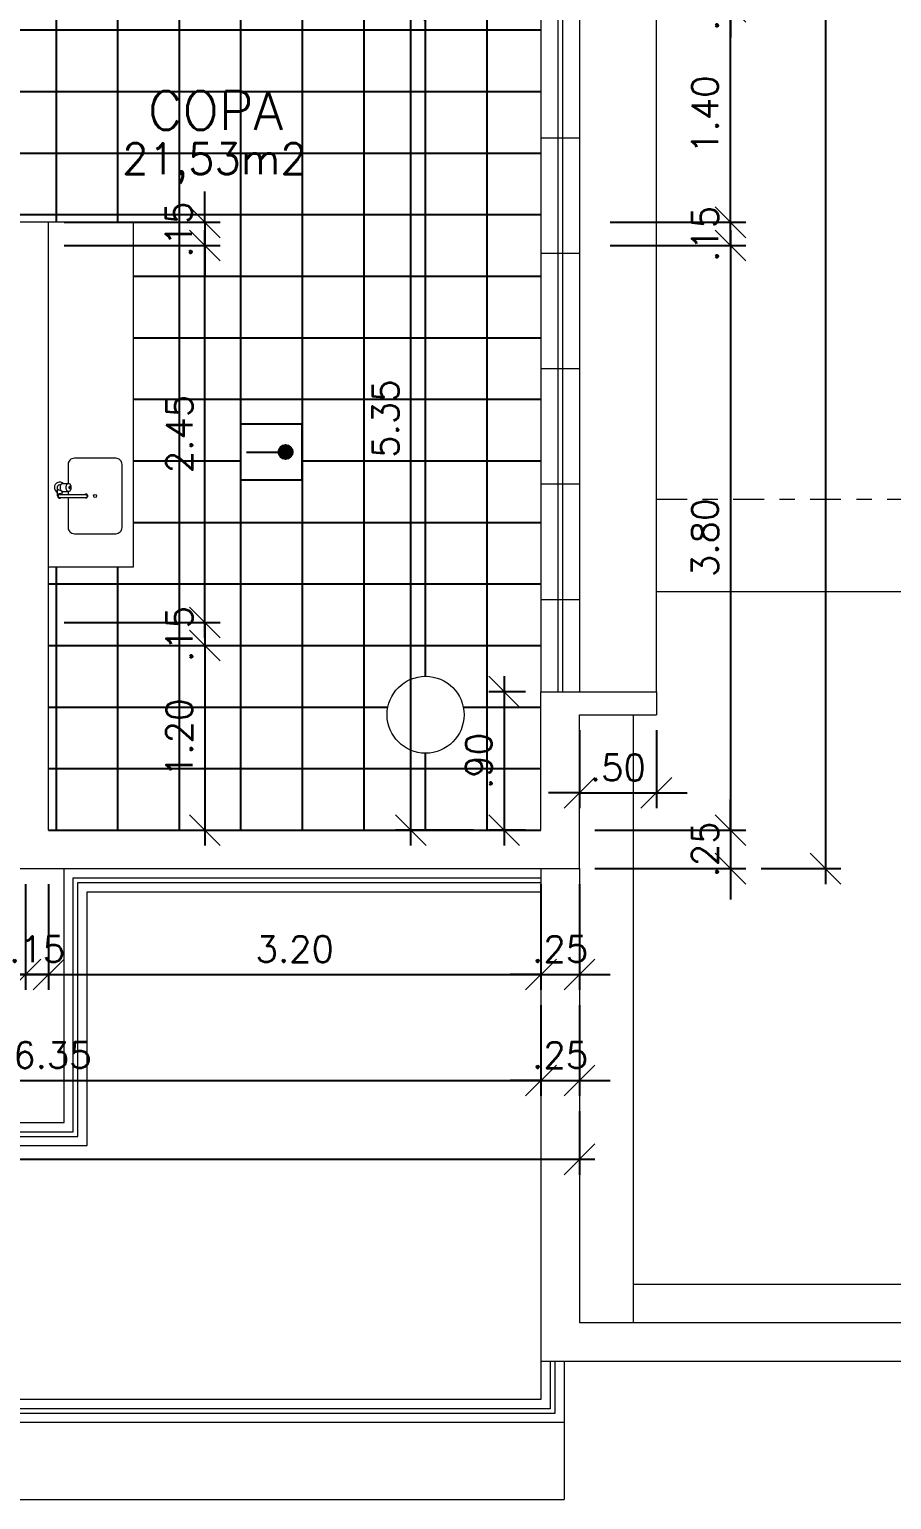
# Model space of a CAD drawing. Header units: millimetres. Extents: x 521 to 1055, y 261 to 520.
# Drawn here: x 612.74 to 618.34, y 370.15 to 379.7 of the extents above; entities that cross this region are included whole.
import ezdxf
from ezdxf.enums import TextEntityAlignment as Align

# ---------------------------------------------------------------- set-up
doc = ezdxf.new("R2010")
doc.units = ezdxf.units.MM
doc.linetypes.add('CONTINU', pattern=[0])
doc.linetypes.add('DASHDOT', pattern=[1, 0.5, -0.25, 0, -0.25])
doc.layers.add('0.1', color=8, linetype='Continuous', lineweight=13)
doc.layers.add('ppci', color=8, linetype='Continuous')
doc.styles.add('ROMANS', font='romans')
doc.styles.get("Standard").update_dxf_attribs({"font": 'romans.shx'})
doc.dimstyles.new('Fares Eng - 50', dxfattribs={"dimscale": 2, "dimtxt": 0.085, "dimasz": 0.1, "dimexe": 0.05, "dimexo": 0.05, "dimgap": 0.04, "dimtad": 1, "dimzin": 4, "dimdsep": 46, "dimtxsty": 'ROMANS', "dimblk1": 'OBLIQUE', "dimblk2": 'OBLIQUE', "dimsah": 1, "dimcen": 0.05, "dimdle": 0.05, "dimclrd": 8, "dimclre": 8, "dimclrt": 8, "dimaunit": 1, "dimadec": 0, "dimazin": 0, "dimtfac": 1, "dimtix": 1, "dimtmove": 2, "dimatfit": 0, "dimldrblk": 'OPEN90', "dimfxl": 1, "dimtolj": 1, "dimtzin": 0, "dimarcsym": 0})

# ---------------------------------------------------------------- blocks, each defined once
blk = doc.blocks.new('_OBLIQUE')
at = {"color": 0, "linetype": 'ByBlock'}
blk.add_line((-0.5, -0.5), (0.5, 0.5), dxfattribs=at)
blk = doc.blocks.new('*D733')
at = {"layer": '0.1', "color": 8, "linetype": 'CONTINU', "lineweight": -2, "transparency": 16777216}
for p, q in [((612.7114, 374.1465), (612.7114, 373.4588)), ((612.8614, 374.1465), (612.8614, 373.4588)), ((612.7114, 373.5588), (612.5114, 373.5588)), ((612.8614, 373.5588), (612.7114, 373.5588)), ((612.8614, 373.5588), (613.0614, 373.5588))]:
    blk.add_line(p, q, dxfattribs=at)
at = {"layer": 'DEFPOINTS', "color": 0, "linetype": 'CONTINU', "lineweight": -2, "transparency": 16777216}
for p in [(612.7114, 374.2465), (612.8614, 374.2465), (612.7114, 373.5588)]:
    blk.add_point(p, dxfattribs=at)
at = {"layer": '0.1', "color": 8, "linetype": 'CONTINU', "lineweight": -2, "transparency": 16777216, "xscale": 0.2, "yscale": 0.2, "zscale": 0.2}
blk.add_blockref('_OBLIQUE', (612.7114, 373.5588), dxfattribs=at)
at = {"layer": '0.1', "color": 8, "linetype": 'CONTINU', "lineweight": -2, "transparency": 16777216, "xscale": 0.2, "yscale": 0.2, "zscale": 0.2, "rotation": 180}
blk.add_blockref('_OBLIQUE', (612.8614, 373.5588), dxfattribs=at)
at = {"layer": '0.1', "color": 8, "linetype": 'CONTINU', "transparency": 16777216, "insert": (612.7864, 373.7238), "char_height": 0.17, "attachment_point": 5, "style": 'ROMANS'}
blk.add_mtext('\\A1;.15', dxfattribs=at)
blk = doc.blocks.new('_Open90')
at = {"color": 0, "linetype": 'ByBlock', "lineweight": -2}
for p, q in [((-0.5, 0.5), (0, 0)), ((0, 0), (-1, 0)), ((0, 0), (-0.5, -0.5))]:
    blk.add_line(p, q, dxfattribs=at)
blk = doc.blocks.new('*D734')
at = {"layer": '0.1', "color": 8, "linetype": 'CONTINU', "lineweight": -2, "transparency": 16777216}
for p, q in [((612.8614, 374.1465), (612.8614, 373.4588)), ((616.0614, 374.1465), (616.0614, 373.4588)), ((612.7614, 373.5588), (616.1614, 373.5588))]:
    blk.add_line(p, q, dxfattribs=at)
at = {"layer": 'DEFPOINTS', "color": 0, "linetype": 'CONTINU', "lineweight": -2, "transparency": 16777216}
for p in [(612.8614, 374.2465), (616.0614, 374.2465), (616.0614, 373.5588)]:
    blk.add_point(p, dxfattribs=at)
at = {"layer": '0.1', "color": 8, "linetype": 'CONTINU', "lineweight": -2, "transparency": 16777216, "xscale": 0.2, "yscale": 0.2, "zscale": 0.2, "rotation": 180}
blk.add_blockref('_OBLIQUE', (612.8614, 373.5588), dxfattribs=at)
at = {"layer": '0.1', "color": 8, "linetype": 'CONTINU', "lineweight": -2, "transparency": 16777216, "xscale": 0.2, "yscale": 0.2, "zscale": 0.2}
blk.add_blockref('_OBLIQUE', (616.0614, 373.5588), dxfattribs=at)
at = {"layer": '0.1', "color": 8, "linetype": 'CONTINU', "transparency": 16777216, "insert": (614.4614, 373.7238), "char_height": 0.17, "attachment_point": 5, "style": 'ROMANS'}
blk.add_mtext('\\A1;3.20', dxfattribs=at)
blk = doc.blocks.new('*D735')
at = {"layer": '0.1', "color": 8, "linetype": 'CONTINU', "lineweight": -2, "transparency": 16777216}
for p, q in [((616.0614, 374.1465), (616.0614, 373.4588)), ((616.3114, 374.1465), (616.3114, 373.4588)), ((616.0614, 373.5588), (615.8614, 373.5588)), ((616.0614, 373.5588), (616.3114, 373.5588)), ((616.3114, 373.5588), (616.5114, 373.5588))]:
    blk.add_line(p, q, dxfattribs=at)
at = {"layer": 'DEFPOINTS', "color": 0, "linetype": 'CONTINU', "lineweight": -2, "transparency": 16777216}
for p in [(616.0614, 374.2465), (616.3114, 374.2465), (616.3114, 373.5588)]:
    blk.add_point(p, dxfattribs=at)
at = {"layer": '0.1', "color": 8, "linetype": 'CONTINU', "lineweight": -2, "transparency": 16777216, "xscale": 0.2, "yscale": 0.2, "zscale": 0.2}
blk.add_blockref('_OBLIQUE', (616.0614, 373.5588), dxfattribs=at)
at = {"layer": '0.1', "color": 8, "linetype": 'CONTINU', "lineweight": -2, "transparency": 16777216, "xscale": 0.2, "yscale": 0.2, "zscale": 0.2, "rotation": 180}
blk.add_blockref('_OBLIQUE', (616.3114, 373.5588), dxfattribs=at)
at = {"layer": '0.1', "color": 8, "linetype": 'CONTINU', "transparency": 16777216, "insert": (616.1864, 373.7238), "char_height": 0.17, "attachment_point": 5, "style": 'ROMANS'}
blk.add_mtext('\\A1;.25', dxfattribs=at)
blk = doc.blocks.new('*D741')
at = {"layer": '0.1', "color": 8, "linetype": 'CONTINU', "lineweight": -2, "transparency": 16777216}
for p, q in [((609.7114, 373.3588), (609.7114, 372.77)), ((616.0614, 373.3588), (616.0614, 372.77)), ((609.6114, 372.87), (616.1614, 372.87))]:
    blk.add_line(p, q, dxfattribs=at)
at = {"layer": 'DEFPOINTS', "color": 0, "linetype": 'CONTINU', "lineweight": -2, "transparency": 16777216}
for p in [(609.7114, 373.4588), (616.0614, 373.4588), (616.0614, 372.87)]:
    blk.add_point(p, dxfattribs=at)
at = {"layer": '0.1', "color": 8, "linetype": 'CONTINU', "lineweight": -2, "transparency": 16777216, "xscale": 0.2, "yscale": 0.2, "zscale": 0.2, "rotation": 180}
blk.add_blockref('_OBLIQUE', (609.7114, 372.87), dxfattribs=at)
at = {"layer": '0.1', "color": 8, "linetype": 'CONTINU', "lineweight": -2, "transparency": 16777216, "xscale": 0.2, "yscale": 0.2, "zscale": 0.2}
blk.add_blockref('_OBLIQUE', (616.0614, 372.87), dxfattribs=at)
at = {"layer": '0.1', "color": 8, "linetype": 'CONTINU', "transparency": 16777216, "insert": (612.8864, 373.035), "char_height": 0.17, "attachment_point": 5, "style": 'ROMANS'}
blk.add_mtext('\\A1;6.35', dxfattribs=at)
blk = doc.blocks.new('*D742')
at = {"layer": '0.1', "color": 8, "linetype": 'CONTINU', "lineweight": -2, "transparency": 16777216}
for p, q in [((616.0614, 373.3588), (616.0614, 372.77)), ((616.3114, 373.3588), (616.3114, 372.77)), ((616.0614, 372.87), (615.8614, 372.87)), ((616.0614, 372.87), (616.3114, 372.87)), ((616.3114, 372.87), (616.5114, 372.87))]:
    blk.add_line(p, q, dxfattribs=at)
at = {"layer": 'DEFPOINTS', "color": 0, "linetype": 'CONTINU', "lineweight": -2, "transparency": 16777216}
for p in [(616.0614, 373.4588), (616.3114, 373.4588), (616.3114, 372.87)]:
    blk.add_point(p, dxfattribs=at)
at = {"layer": '0.1', "color": 8, "linetype": 'CONTINU', "lineweight": -2, "transparency": 16777216, "xscale": 0.2, "yscale": 0.2, "zscale": 0.2}
blk.add_blockref('_OBLIQUE', (616.0614, 372.87), dxfattribs=at)
at = {"layer": '0.1', "color": 8, "linetype": 'CONTINU', "lineweight": -2, "transparency": 16777216, "xscale": 0.2, "yscale": 0.2, "zscale": 0.2, "rotation": 180}
blk.add_blockref('_OBLIQUE', (616.3114, 372.87), dxfattribs=at)
at = {"layer": '0.1', "color": 8, "linetype": 'CONTINU', "transparency": 16777216, "insert": (616.1864, 373.035), "char_height": 0.17, "attachment_point": 5, "style": 'ROMANS'}
blk.add_mtext('\\A1;.25', dxfattribs=at)
blk = doc.blocks.new('*D805')
at = {"layer": '0.1', "color": 8, "linetype": 'CONTINU', "lineweight": -2, "transparency": 16777216}
for p, q in [((600.3114, 372.67), (600.3114, 372.2574)), ((616.3114, 372.6715), (616.3114, 372.2574)), ((616.4114, 372.3574), (600.2114, 372.3574))]:
    blk.add_line(p, q, dxfattribs=at)
at = {"layer": 'DEFPOINTS', "color": 0, "linetype": 'CONTINU', "lineweight": -2, "transparency": 16777216}
for p in [(600.3114, 372.77), (616.3114, 372.7715), (600.3114, 372.3574)]:
    blk.add_point(p, dxfattribs=at)
at = {"layer": '0.1', "color": 8, "linetype": 'CONTINU', "lineweight": -2, "transparency": 16777216, "xscale": 0.2, "yscale": 0.2, "zscale": 0.2, "rotation": 180}
blk.add_blockref('_OBLIQUE', (600.3114, 372.3574), dxfattribs=at)
at = {"layer": '0.1', "color": 8, "linetype": 'CONTINU', "lineweight": -2, "transparency": 16777216, "xscale": 0.2, "yscale": 0.2, "zscale": 0.2}
blk.add_blockref('_OBLIQUE', (616.3114, 372.3574), dxfattribs=at)
at = {"layer": '0.1', "color": 8, "linetype": 'CONTINU', "transparency": 16777216, "insert": (608.3114, 372.5224), "char_height": 0.17, "attachment_point": 5, "style": 'ROMANS'}
blk.add_mtext('\\A1;16.00', dxfattribs=at)
blk = doc.blocks.new('*D809')
at = {"layer": '0.1', "color": 8, "linetype": 'CONTINU', "lineweight": -2, "transparency": 16777216}
for p, q in [((616.3114, 375.1465), (616.3114, 374.6388)), ((616.8114, 375.1465), (616.8114, 374.6388)), ((616.3114, 374.7388), (616.1114, 374.7388)), ((616.3114, 374.7388), (616.8114, 374.7388)), ((616.8114, 374.7388), (617.0114, 374.7388))]:
    blk.add_line(p, q, dxfattribs=at)
at = {"layer": 'DEFPOINTS', "color": 0, "linetype": 'CONTINU', "lineweight": -2, "transparency": 16777216}
for p in [(616.3114, 375.2465), (616.8114, 375.2465), (616.8114, 374.7388)]:
    blk.add_point(p, dxfattribs=at)
at = {"layer": '0.1', "color": 8, "linetype": 'CONTINU', "lineweight": -2, "transparency": 16777216, "xscale": 0.2, "yscale": 0.2, "zscale": 0.2}
blk.add_blockref('_OBLIQUE', (616.3114, 374.7388), dxfattribs=at)
at = {"layer": '0.1', "color": 8, "linetype": 'CONTINU', "lineweight": -2, "transparency": 16777216, "xscale": 0.2, "yscale": 0.2, "zscale": 0.2, "rotation": 180}
blk.add_blockref('_OBLIQUE', (616.8114, 374.7388), dxfattribs=at)
at = {"layer": '0.1', "color": 8, "linetype": 'CONTINU', "transparency": 16777216, "insert": (616.5614, 374.9038), "char_height": 0.17, "attachment_point": 5, "style": 'ROMANS'}
blk.add_mtext('\\A1;.50', dxfattribs=at)
blk = doc.blocks.new('*D822')
at = {"layer": '0.1', "color": 8, "linetype": 'CONTINU', "lineweight": -2, "transparency": 16777216}
for p, q in [((615.8225, 375.4965), (615.8225, 374.3965)), ((615.9614, 375.3965), (615.7225, 375.3965)), ((615.9614, 374.4965), (615.7225, 374.4965))]:
    blk.add_line(p, q, dxfattribs=at)
at = {"layer": 'DEFPOINTS', "color": 0, "linetype": 'CONTINU', "lineweight": -2, "transparency": 16777216}
for p in [(616.0614, 375.3965), (615.8225, 374.4965), (616.0614, 374.4965)]:
    blk.add_point(p, dxfattribs=at)
at = {"layer": '0.1', "color": 8, "linetype": 'CONTINU', "lineweight": -2, "transparency": 16777216, "xscale": 0.2, "yscale": 0.2, "zscale": 0.2}
for p, rotation in [((615.8225, 375.3965), 90), ((615.8225, 374.4965), 270)]:
    blk.add_blockref('_OBLIQUE', p, dxfattribs=dict(at, rotation=rotation))
at = {"layer": '0.1', "color": 8, "linetype": 'CONTINU', "transparency": 16777216, "insert": (615.6575, 374.9465), "char_height": 0.17, "attachment_point": 5, "rotation": 90, "style": 'ROMANS'}
blk.add_mtext('\\A1;.90', dxfattribs=at)
blk = doc.blocks.new('*D773')
at = {"layer": '0.1', "color": 8, "linetype": 'CONTINU', "lineweight": -2, "transparency": 16777216}
for p, q in [((617.2929, 374.4965), (617.2929, 374.6965)), ((616.4114, 374.4965), (617.3929, 374.4965)), ((617.2929, 374.4965), (617.2929, 374.2465)), ((616.4114, 374.2465), (617.3929, 374.2465)), ((617.2929, 374.2465), (617.2929, 374.0465))]:
    blk.add_line(p, q, dxfattribs=at)
at = {"layer": 'DEFPOINTS', "color": 0, "linetype": 'CONTINU', "lineweight": -2, "transparency": 16777216}
for p in [(616.3114, 374.4965), (616.3114, 374.2465), (617.2929, 374.2465)]:
    blk.add_point(p, dxfattribs=at)
at = {"layer": '0.1', "color": 8, "linetype": 'CONTINU', "lineweight": -2, "transparency": 16777216, "xscale": 0.2, "yscale": 0.2, "zscale": 0.2}
for p, rotation in [((617.2929, 374.4965), 270), ((617.2929, 374.2465), 90)]:
    blk.add_blockref('_OBLIQUE', p, dxfattribs=dict(at, rotation=rotation))
at = {"layer": '0.1', "color": 8, "linetype": 'CONTINU', "transparency": 16777216, "insert": (617.1279, 374.3715), "char_height": 0.17, "attachment_point": 5, "rotation": 90, "style": 'ROMANS'}
blk.add_mtext('\\A1;.25', dxfattribs=at)
blk = doc.blocks.new('*D774')
at = {"layer": '0.1', "color": 8, "linetype": 'CONTINU', "lineweight": -2, "transparency": 16777216}
for p, q in [((617.9116, 396.3965), (617.9116, 374.1465)), ((617.4929, 396.2965), (618.0116, 396.2965)), ((617.4929, 374.2465), (618.0116, 374.2465))]:
    blk.add_line(p, q, dxfattribs=at)
at = {"layer": 'DEFPOINTS', "color": 0, "linetype": 'CONTINU', "lineweight": -2, "transparency": 16777216}
for p in [(617.3929, 396.2965), (617.3929, 374.2465), (617.9116, 374.2465)]:
    blk.add_point(p, dxfattribs=at)
at = {"layer": '0.1', "color": 8, "linetype": 'CONTINU', "lineweight": -2, "transparency": 16777216, "xscale": 0.2, "yscale": 0.2, "zscale": 0.2}
for p, rotation in [((617.9116, 396.2965), 90), ((617.9116, 374.2465), 270)]:
    blk.add_blockref('_OBLIQUE', p, dxfattribs=dict(at, rotation=rotation))
at = {"layer": '0.1', "color": 8, "linetype": 'CONTINU', "transparency": 16777216, "insert": (617.7466, 385.2715), "char_height": 0.17, "attachment_point": 5, "rotation": 90, "style": 'ROMANS'}
blk.add_mtext('\\A1;22.05', dxfattribs=at)
blk = doc.blocks.new('*D787')
at = {"layer": '0.1', "color": 8, "linetype": 'CONTINU', "lineweight": -2, "transparency": 16777216}
for p, q in [((613.8762, 375.8465), (613.8762, 376.0465)), ((612.9614, 375.8465), (613.9762, 375.8465)), ((613.8762, 375.8465), (613.8762, 375.6965)), ((612.9614, 375.6965), (613.9762, 375.6965)), ((613.8762, 375.6965), (613.8762, 375.4965))]:
    blk.add_line(p, q, dxfattribs=at)
at = {"layer": 'DEFPOINTS', "color": 0, "linetype": 'CONTINU', "lineweight": -2, "transparency": 16777216}
for p in [(612.8614, 375.8465), (612.8614, 375.6965), (613.8762, 375.6965)]:
    blk.add_point(p, dxfattribs=at)
at = {"layer": '0.1', "color": 8, "linetype": 'CONTINU', "lineweight": -2, "transparency": 16777216, "xscale": 0.2, "yscale": 0.2, "zscale": 0.2}
for p, rotation in [((613.8762, 375.8465), 270), ((613.8762, 375.6965), 90)]:
    blk.add_blockref('_OBLIQUE', p, dxfattribs=dict(at, rotation=rotation))
at = {"layer": '0.1', "color": 8, "linetype": 'CONTINU', "transparency": 16777216, "insert": (613.7112, 375.7715), "char_height": 0.17, "attachment_point": 5, "rotation": 90, "style": 'ROMANS'}
blk.add_mtext('\\A1;.15', dxfattribs=at)
blk = doc.blocks.new('*D788')
at = {"layer": '0.1', "color": 8, "linetype": 'CONTINU', "lineweight": -2, "transparency": 16777216}
for p, q in [((613.8762, 375.7965), (613.8762, 374.3965)), ((612.9614, 375.6965), (613.9762, 375.6965)), ((612.9614, 374.4965), (613.9762, 374.4965))]:
    blk.add_line(p, q, dxfattribs=at)
at = {"layer": 'DEFPOINTS', "color": 0, "linetype": 'CONTINU', "lineweight": -2, "transparency": 16777216}
for p in [(612.8614, 375.6965), (612.8614, 374.4965), (613.8762, 374.4965)]:
    blk.add_point(p, dxfattribs=at)
at = {"layer": '0.1', "color": 8, "linetype": 'CONTINU', "lineweight": -2, "transparency": 16777216, "xscale": 0.2, "yscale": 0.2, "zscale": 0.2}
for p, rotation in [((613.8762, 375.6965), 90), ((613.8762, 374.4965), 270)]:
    blk.add_blockref('_OBLIQUE', p, dxfattribs=dict(at, rotation=rotation))
at = {"layer": '0.1', "color": 8, "linetype": 'CONTINU', "transparency": 16777216, "insert": (613.7112, 375.0965), "char_height": 0.17, "attachment_point": 5, "rotation": 90, "style": 'ROMANS'}
blk.add_mtext('\\A1;1.20', dxfattribs=at)
blk = doc.blocks.new('*D789')
at = {"layer": '0.1', "color": 8, "linetype": 'CONTINU', "lineweight": -2, "transparency": 16777216}
for p, q in [((613.8762, 378.4465), (613.8762, 378.6465)), ((612.9614, 378.4465), (613.9762, 378.4465)), ((613.8762, 378.4465), (613.8762, 378.2965)), ((612.9614, 378.2965), (613.9762, 378.2965)), ((613.8762, 378.2965), (613.8762, 378.0965))]:
    blk.add_line(p, q, dxfattribs=at)
at = {"layer": 'DEFPOINTS', "color": 0, "linetype": 'CONTINU', "lineweight": -2, "transparency": 16777216}
for p in [(612.8614, 378.4465), (612.8614, 378.2965), (613.8762, 378.2965)]:
    blk.add_point(p, dxfattribs=at)
at = {"layer": '0.1', "color": 8, "linetype": 'CONTINU', "lineweight": -2, "transparency": 16777216, "xscale": 0.2, "yscale": 0.2, "zscale": 0.2}
for p, rotation in [((613.8762, 378.4465), 270), ((613.8762, 378.2965), 90)]:
    blk.add_blockref('_OBLIQUE', p, dxfattribs=dict(at, rotation=rotation))
at = {"layer": '0.1', "color": 8, "linetype": 'CONTINU', "transparency": 16777216, "insert": (613.7068, 378.4), "char_height": 0.17, "attachment_point": 5, "rotation": 90, "style": 'ROMANS'}
blk.add_mtext('\\A1;.15', dxfattribs=at)
blk = doc.blocks.new('*D790')
at = {"layer": '0.1', "color": 8, "linetype": 'CONTINU', "lineweight": -2, "transparency": 16777216}
for p, q in [((613.8762, 375.7465), (613.8762, 378.3965)), ((612.9614, 378.2965), (613.9762, 378.2965)), ((612.9614, 375.8465), (613.9762, 375.8465))]:
    blk.add_line(p, q, dxfattribs=at)
at = {"layer": 'DEFPOINTS', "color": 0, "linetype": 'CONTINU', "lineweight": -2, "transparency": 16777216}
for p in [(612.8614, 378.2965), (613.8762, 378.2965), (612.8614, 375.8465)]:
    blk.add_point(p, dxfattribs=at)
at = {"layer": '0.1', "color": 8, "linetype": 'CONTINU', "lineweight": -2, "transparency": 16777216, "xscale": 0.2, "yscale": 0.2, "zscale": 0.2}
for p, rotation in [((613.8762, 378.2965), 90), ((613.8762, 375.8465), 270)]:
    blk.add_blockref('_OBLIQUE', p, dxfattribs=dict(at, rotation=rotation))
at = {"layer": '0.1', "color": 8, "linetype": 'CONTINU', "transparency": 16777216, "insert": (613.7112, 377.0715), "char_height": 0.17, "attachment_point": 5, "rotation": 90, "style": 'ROMANS'}
blk.add_mtext('\\A1;2.45', dxfattribs=at)
blk = doc.blocks.new('*D794')
at = {"layer": '0.1', "color": 8, "linetype": 'CONTINU', "lineweight": -2, "transparency": 16777216}
for p, q in [((611.8114, 374.1465), (611.8114, 373.4588)), ((612.7114, 374.1465), (612.7114, 373.4588)), ((611.7114, 373.5588), (612.8114, 373.5588))]:
    blk.add_line(p, q, dxfattribs=at)
at = {"layer": 'DEFPOINTS', "color": 0, "linetype": 'CONTINU', "lineweight": -2, "transparency": 16777216}
for p in [(611.8114, 374.2465), (612.7114, 374.2465), (612.7114, 373.5588)]:
    blk.add_point(p, dxfattribs=at)
at = {"layer": '0.1', "color": 8, "linetype": 'CONTINU', "lineweight": -2, "transparency": 16777216, "xscale": 0.2, "yscale": 0.2, "zscale": 0.2, "rotation": 180}
blk.add_blockref('_OBLIQUE', (611.8114, 373.5588), dxfattribs=at)
at = {"layer": '0.1', "color": 8, "linetype": 'CONTINU', "lineweight": -2, "transparency": 16777216, "xscale": 0.2, "yscale": 0.2, "zscale": 0.2}
blk.add_blockref('_OBLIQUE', (612.7114, 373.5588), dxfattribs=at)
at = {"layer": '0.1', "color": 8, "linetype": 'CONTINU', "transparency": 16777216, "insert": (612.2614, 373.7238), "char_height": 0.17, "attachment_point": 5, "style": 'ROMANS'}
blk.add_mtext('\\A1;.90', dxfattribs=at)
blk = doc.blocks.new('*D1031')
at = {"layer": '0.1', "color": 8, "linetype": 'CONTINU', "lineweight": -2, "transparency": 16777216}
for p, q in [((617.2929, 378.3965), (617.2929, 374.3965)), ((616.5114, 378.2965), (617.3929, 378.2965)), ((616.5114, 374.4965), (617.3929, 374.4965))]:
    blk.add_line(p, q, dxfattribs=at)
at = {"layer": 'DEFPOINTS', "color": 0, "linetype": 'CONTINU', "lineweight": -2, "transparency": 16777216}
for p in [(616.4114, 378.2965), (616.4114, 374.4965), (617.2929, 374.4965)]:
    blk.add_point(p, dxfattribs=at)
at = {"layer": '0.1', "color": 8, "linetype": 'CONTINU', "lineweight": -2, "transparency": 16777216, "xscale": 0.2, "yscale": 0.2, "zscale": 0.2}
for p, rotation in [((617.2929, 378.2965), 90), ((617.2929, 374.4965), 270)]:
    blk.add_blockref('_OBLIQUE', p, dxfattribs=dict(at, rotation=rotation))
at = {"layer": '0.1', "color": 8, "linetype": 'CONTINU', "transparency": 16777216, "insert": (617.1279, 376.3965), "char_height": 0.17, "attachment_point": 5, "rotation": 90, "style": 'ROMANS'}
blk.add_mtext('\\A1;3.80', dxfattribs=at)
blk = doc.blocks.new('*D1032')
at = {"layer": '0.1', "color": 8, "linetype": 'CONTINU', "lineweight": -2, "transparency": 16777216}
for p, q in [((617.2929, 378.4465), (617.2929, 378.6465)), ((616.5114, 378.4465), (617.3929, 378.4465)), ((617.2929, 378.2965), (617.2929, 378.4465)), ((616.5114, 378.2965), (617.3929, 378.2965)), ((617.2929, 378.2965), (617.2929, 378.0965))]:
    blk.add_line(p, q, dxfattribs=at)
at = {"layer": 'DEFPOINTS', "color": 0, "linetype": 'CONTINU', "lineweight": -2, "transparency": 16777216}
for p in [(616.4114, 378.4465), (617.2929, 378.4465), (616.4114, 378.2965)]:
    blk.add_point(p, dxfattribs=at)
at = {"layer": '0.1', "color": 8, "linetype": 'CONTINU', "lineweight": -2, "transparency": 16777216, "xscale": 0.2, "yscale": 0.2, "zscale": 0.2}
for p, rotation in [((617.2929, 378.4465), 270), ((617.2929, 378.2965), 90)]:
    blk.add_blockref('_OBLIQUE', p, dxfattribs=dict(at, rotation=rotation))
at = {"layer": '0.1', "color": 8, "linetype": 'CONTINU', "transparency": 16777216, "insert": (617.1279, 378.3715), "char_height": 0.17, "attachment_point": 5, "rotation": 90, "style": 'ROMANS'}
blk.add_mtext('\\A1;.15', dxfattribs=at)
blk = doc.blocks.new('PIA')
for p, q in [((0, 0.245), (0.0435, 0.245)), ((0.01, 0.23), (0.01, 0.06)), ((0.01, 0.215), (0.0309, 0.215)), ((0.03, 0.175), (0.01, 0.175))]:
    blk.add_line(p, q)
blk.add_lwpolyline([(-0.01, 0.23), (-0.01, 0.06)])
for points in [[(0.08, 0.1728), (0.08, 0.2104, 0.133256), (0.0783, 0.2168, 0.106756), (0.0727, 0.2229, 0.082828), (0.0649, 0.2266, 0.071352), (0.055, 0.2281, 0.071352), (0.0451, 0.2266, 0.082828), (0.0373, 0.2229, 0.106756), (0.0317, 0.2168, 0.133256), (0.03, 0.2104), (0.03, 0.1728)], [(-0.01, 0.175), (-0.205, 0.175, 0.414214), (-0.245, 0.135), (-0.245, -0.135, 0.414214), (-0.205, -0.175), (0.205, -0.175, 0.414214), (0.245, -0.135), (0.245, 0.135, 0.414214), (0.205, 0.175), (0.08, 0.175)]]:
    blk.add_lwpolyline(points, format="xyb")
at = {"color": 8}
for points in [[(0.046, 0.245, 0.263265), (0.0375, 0.23), (0.0375, 0.223)], [(0.0725, 0.223), (0.0725, 0.23, 0.546464), (0.0477, 0.2459, 0.546464)]]:
    blk.add_lwpolyline(points, format="xyb", dxfattribs=at)
blk.add_lwpolyline([(0.03, 0.1728, 0.133256), (0.0317, 0.1664, 0.106756), (0.0373, 0.1603, 0.082828), (0.0451, 0.1565, 0.071352), (0.055, 0.1551, 0.071352), (0.0649, 0.1565, 0.082828), (0.0727, 0.1603, 0.106756), (0.0783, 0.1664, 0.133256), (0.08, 0.1728, 0.133256), (0.0783, 0.1792, 0.106756), (0.0727, 0.1853, 0.082828), (0.0649, 0.189, 0.071352), (0.055, 0.1905, 0.071352), (0.0451, 0.189, 0.082828), (0.0373, 0.1853, 0.106756), (0.0317, 0.1792, 0.133256)], format="xyb", close=True)
blk.add_lwpolyline([(0.0625, 0.1653, 0.133256), (0.062, 0.1672, 0.106756), (0.0603, 0.169, 0.082828), (0.058, 0.1702, 0.071352), (0.055, 0.1706, 0.071352), (0.052, 0.1702, 0.082828), (0.0497, 0.169, 0.106756), (0.048, 0.1672, 0.133256), (0.0475, 0.1653, 0.133256), (0.048, 0.1634, 0.106756), (0.0497, 0.1615, 0.082828), (0.052, 0.1604, 0.071352), (0.055, 0.16, 0.071352), (0.058, 0.1604, 0.082828), (0.0603, 0.1615, 0.106756), (0.062, 0.1634, 0.133256)], format="xyb", close=True, dxfattribs=at)
blk.add_circle((0, 0), 0.01)
for centre, radius, start, end in [((0, 0.23), 0.015, 311.81031, 228.18969), ((0, 0.23), 0.01, 0.00021, 180.00021), ((0.0435, 0.255), 0.01, 270, 294.61998), ((0, 0.06), 0.01, 180.00012, 0.00012)]:
    blk.add_arc(centre, radius, start, end)
for centre, radius, start, end in [((0.055, 0.23), 0.035, 315.58469, 154.62307), ((0.055, 0.23), 0.035, 205.37693, 224.41531), ((0, 0.06), 0.0125, 143.1301, 36.8699)]:
    blk.add_arc(centre, radius, start, end, dxfattribs=at)
blk = doc.blocks.new('*D1042')
at = {"layer": '0.1', "color": 8, "linetype": 'CONTINU', "lineweight": -2, "transparency": 16777216}
for p, q in [((615.2164, 374.3965), (615.2164, 379.9465)), ((615.6225, 379.8465), (615.1164, 379.8465)), ((615.6225, 374.4965), (615.1164, 374.4965))]:
    blk.add_line(p, q, dxfattribs=at)
at = {"layer": 'DEFPOINTS', "color": 0, "linetype": 'CONTINU', "lineweight": -2, "transparency": 16777216}
for p in [(615.2164, 379.8465), (615.7225, 379.8465), (615.7225, 374.4965)]:
    blk.add_point(p, dxfattribs=at)
at = {"layer": '0.1', "color": 8, "linetype": 'CONTINU', "lineweight": -2, "transparency": 16777216, "xscale": 0.2, "yscale": 0.2, "zscale": 0.2}
for p, rotation in [((615.2164, 379.8465), 90), ((615.2164, 374.4965), 270)]:
    blk.add_blockref('_OBLIQUE', p, dxfattribs=dict(at, rotation=rotation))
at = {"layer": '0.1', "color": 8, "linetype": 'CONTINU', "transparency": 16777216, "insert": (615.0514, 377.1715), "char_height": 0.17, "attachment_point": 5, "rotation": 90, "style": 'ROMANS'}
blk.add_mtext('\\A1;5.35', dxfattribs=at)
blk = doc.blocks.new('*D1036')
at = {"layer": '0.1', "color": 8, "linetype": 'CONTINU', "lineweight": -2, "transparency": 16777216}
for p, q in [((617.2929, 378.3465), (617.2929, 379.9465)), ((616.5114, 379.8465), (617.3929, 379.8465)), ((616.5114, 378.4465), (617.3929, 378.4465))]:
    blk.add_line(p, q, dxfattribs=at)
at = {"layer": 'DEFPOINTS', "color": 0, "linetype": 'CONTINU', "lineweight": -2, "transparency": 16777216}
for p in [(616.4114, 379.8465), (617.2929, 379.8465), (616.4114, 378.4465)]:
    blk.add_point(p, dxfattribs=at)
at = {"layer": '0.1', "color": 8, "linetype": 'CONTINU', "lineweight": -2, "transparency": 16777216, "xscale": 0.2, "yscale": 0.2, "zscale": 0.2}
for p, rotation in [((617.2929, 379.8465), 90), ((617.2929, 378.4465), 270)]:
    blk.add_blockref('_OBLIQUE', p, dxfattribs=dict(at, rotation=rotation))
at = {"layer": '0.1', "color": 8, "linetype": 'CONTINU', "transparency": 16777216, "insert": (617.1279, 379.1465), "char_height": 0.17, "attachment_point": 5, "rotation": 90, "style": 'ROMANS'}
blk.add_mtext('\\A1;1.40', dxfattribs=at)
blk = doc.blocks.new('*D1037')
at = {"layer": '0.1', "color": 8, "linetype": 'CONTINU', "lineweight": -2, "transparency": 16777216}
for p, q in [((617.2929, 379.8965), (617.2929, 380.0965)), ((616.5114, 379.8965), (617.3929, 379.8965)), ((617.2929, 379.8465), (617.2929, 379.8965)), ((616.5114, 379.8465), (617.3929, 379.8465)), ((617.2929, 379.8465), (617.2929, 379.6465))]:
    blk.add_line(p, q, dxfattribs=at)
at = {"layer": 'DEFPOINTS', "color": 0, "linetype": 'CONTINU', "lineweight": -2, "transparency": 16777216}
for p in [(616.4114, 379.8965), (617.2929, 379.8965), (616.4114, 379.8465)]:
    blk.add_point(p, dxfattribs=at)
at = {"layer": '0.1', "color": 8, "linetype": 'CONTINU', "lineweight": -2, "transparency": 16777216, "xscale": 0.2, "yscale": 0.2, "zscale": 0.2}
for p, rotation in [((617.2929, 379.8965), 270), ((617.2929, 379.8465), 90)]:
    blk.add_blockref('_OBLIQUE', p, dxfattribs=dict(at, rotation=rotation))
at = {"layer": '0.1', "color": 8, "linetype": 'CONTINU', "transparency": 16777216, "insert": (617.1279, 379.8715), "char_height": 0.17, "attachment_point": 5, "rotation": 90, "style": 'ROMANS'}
blk.add_mtext('\\A1;.05', dxfattribs=at)
blk = doc.blocks.new('ÁREA')
for p in [(0.00005, 0.003762), (0, 0)]:
    blk.add_attdef('COMPARTIMENTO', text='', height=0.0025).set_placement(p, align=Align.CENTER)
at = {"color": 1}
for p in [(-0.00005, -0.003762), (-0.000099, -0.007523)]:
    blk.add_attdef('ÁREA', text='', height=0.002, dxfattribs=at).set_placement(p, align=Align.CENTER)

msp = doc.modelspace()

# ---------------------------------------------------------------- hatches: boundary and pattern name
at = {"layer": '0.1', "linetype": 'CONTINU', "lineweight": -2}
h = msp.add_hatch(dxfattribs=at)
h.set_pattern_fill('_USER', color=8, scale=0.4, style=0, double=1, pattern_type=0)
h.set_pattern_definition([(0, (609.71144, 374.4965), (0, 0.4), []), (90, (609.71144, 374.4965), (-0.4, 2e-17), [])])
h.paths.add_polyline_path([(616.06144, 379.84649), (609.71144, 379.84649), (609.71144, 379.79649, -0.4220514), (610.51144, 379.02649), (610.51144, 378.99649), (609.71144, 378.99649), (609.71144, 378.96649), (609.71144, 378.44649), (612.86144, 378.44649), (613.41144, 378.44649), (613.41144, 376.20476), (612.86144, 376.20476), (612.86144, 374.49649), (616.06144, 374.49649), (616.06144, 375.39649), (616.06144, 377.74649)])
h.paths.add_polyline_path([(614.50724, 377.13619), (614.50724, 376.77177), (614.11144, 376.77177), (614.11144, 377.13619)], flags=16)
h.paths.add_polyline_path([(614.44702, 376.95398, -1), (614.35523, 376.95398, -1)], flags=0)
h.paths.add_polyline_path([(615.56144, 375.24649, -1), (615.06144, 375.24649, -1)], flags=16)
h.paths.add_polyline_path([(615.785, 374.72994), (615.785, 375.16304), (615.53, 375.16304), (615.53, 374.72994)], flags=24)
h.paths.add_polyline_path([(613.83868, 375.55494), (613.83868, 375.98804), (613.58368, 375.98804), (613.58368, 375.55494)], flags=24)
h.paths.add_polyline_path([(613.83868, 374.80708), (613.83868, 375.38589), (613.58368, 375.38589), (613.58368, 374.80708)], flags=24)
h.paths.add_polyline_path([(613.83431, 378.18345), (613.83431, 378.61655), (613.57931, 378.61655), (613.57931, 378.18345)], flags=24)
h.paths.add_polyline_path([(613.83868, 376.76994), (613.83868, 377.37304), (613.58368, 377.37304), (613.58368, 376.76994)], flags=24)
h.paths.add_polyline_path([(615.17889, 376.86994), (615.17889, 377.47304), (614.92389, 377.47304), (614.92389, 376.86994)], flags=24)
h.paths.add_polyline_path([(613.24156, 378.66218), (614.63679, 378.66218), (614.63679, 379.01933), (613.24156, 379.01933)], flags=24)
h.paths.add_polyline_path([(613.41902, 378.98526), (614.47259, 378.98526), (614.47259, 379.36026), (613.41902, 379.36026)], flags=24)
at = {"layer": 'ppci', "linetype": 'Continuous'}
msp.add_hatch(color=10, dxfattribs=at).paths.add_polyline_path([(614.35523, 376.95398, 1), (614.44702, 376.95398, 1)])

# ---------------------------------------------------------------- linework, layer by layer
at = {"layer": '0.1', "color": 8, "linetype": 'CONTINU'}
for p, q in [((616.81144, 375.39649), (616.81144, 396.29649)), ((616.17144, 396.04649), (616.17144, 375.39649)), ((616.20144, 396.04649), (616.20144, 375.39649)), ((616.31144, 396.04649), (616.31144, 375.39649)), ((616.06144, 379.84649), (616.06144, 377.49649)), ((616.06144, 378.99649), (616.31144, 378.99649)), ((613.41144, 378.44649), (612.86144, 378.44649)), ((613.41144, 378.44649), (613.41144, 376.20476)), ((616.06144, 378.24649), (616.31144, 378.24649)), ((616.06144, 377.74649), (616.06144, 375.39649)), ((616.06144, 377.49649), (616.31144, 377.49649)), ((616.06144, 376.74649), (616.31144, 376.74649)), ((613.41144, 376.20476), (612.86144, 376.20476)), ((616.06144, 375.99649), (616.31144, 375.99649))]:
    msp.add_line(p, q, dxfattribs=at)
at = {"layer": '0.1', "color": 7}
for p, q in [((612.86144, 378.44649), (609.71144, 378.44649)), ((612.86144, 374.49649), (612.86144, 378.44649)), ((616.06144, 374.49649), (616.06144, 375.39649)), ((616.06144, 375.39649), (616.81144, 375.39649)), ((616.81144, 375.39649), (616.81144, 375.24649)), ((616.31144, 374.24649), (616.31144, 375.24649)), ((616.31144, 375.24649), (616.81144, 375.24649)), ((612.86144, 374.49649), (616.06144, 374.49649)), ((604.66144, 374.24649), (616.31144, 374.24649))]:
    msp.add_line(p, q, dxfattribs=at)
at = {"layer": '0.1', "color": 8, "linetype": 'DASHDOT', "ltscale": 0.4}
msp.add_line((616.81144, 376.64649), (624.9398, 376.64649), dxfattribs=at)
at = {"layer": '0.1', "color": 8}
for p, q in [((616.81144, 376.04649), (624.9398, 376.04649)), ((616.66144, 375.24649), (616.66144, 371.29649)), ((616.06144, 374.24649), (616.06144, 371.04649)), ((616.31144, 374.24649), (616.31144, 371.29649)), ((616.66144, 371.54649), (624.9398, 371.54649)), ((616.31144, 371.29649), (624.9398, 371.29649)), ((616.06144, 371.04649), (624.9398, 371.04649)), ((616.21144, 370.64649), (616.21144, 370.14649)), ((611.76144, 370.14649), (616.21144, 370.14649))]:
    msp.add_line(p, q, dxfattribs=at)
for points in [[(616.21144, 371.04649), (616.21144, 370.64649), (603.91144, 370.64649), (603.91144, 373.44649), (609.06144, 373.44649), (609.06144, 372.59649), (612.96144, 372.59649), (612.96144, 374.24649), (612.96144, 374.24649)], [(616.15144, 371.04649), (616.15144, 370.70649), (603.97144, 370.70649), (603.97144, 373.38649), (609.00144, 373.38649), (609.00144, 372.53649), (613.02144, 372.53649), (613.02144, 374.18649), (616.06144, 374.18649)], [(616.12144, 371.04649), (616.12144, 370.73649), (604.00144, 370.73649), (604.00144, 373.35649), (608.97144, 373.35649), (608.97144, 372.50649), (613.05144, 372.50649), (613.05144, 374.15649), (616.06144, 374.15649)], [(616.06144, 371.04649), (616.06144, 370.79649), (604.06144, 370.79649), (604.06144, 373.29649), (608.91144, 373.29649), (608.91144, 372.44649), (613.11144, 372.44649), (613.11144, 374.09649), (616.06144, 374.09649)]]:
    msp.add_lwpolyline(points, dxfattribs=at)
msp.add_circle((615.31144, 375.24649), 0.25, dxfattribs=at)
at = {"layer": 'ppci', "color": 10, "linetype": 'Continuous'}
msp.add_line((614.14781, 376.95398), (614.40112, 376.95398), dxfattribs=at)
msp.add_lwpolyline([(614.11144, 377.13619), (614.50724, 377.13619), (614.50724, 376.77177), (614.11144, 376.77177)], close=True, dxfattribs=at)
msp.add_circle((614.40112, 376.95398), 0.0459, dxfattribs=at)

# ---------------------------------------------------------------- block references
at = {"layer": '0.1', "color": 8}
ref = msp.add_blockref('ÁREA', (613.94581, 379.04776), dxfattribs=dict(at, xscale=133.3333333333333, yscale=133.3333333333333, zscale=133.3333333333333))
ref.add_attrib('COMPARTIMENTO', 'COPA', dxfattribs={"layer": '0', "color": 3, "height": 0.25}).set_placement((613.94581, 379.04776), align=Align.CENTER)
ref.add_attrib('ÁREA', '21,53m2', dxfattribs={"layer": '0', "color": 1, "height": 0.2}).set_placement((613.93918, 378.7598), align=Align.CENTER)
at = {"layer": '0.1', "color": 8, "linetype": 'CONTINU', "rotation": 90}
msp.add_blockref('PIA', (613.16356, 376.6682), dxfattribs=at)

# ---------------------------------------------------------------- dimensions: what is measured, and where the dimension line sits
at = {"layer": '0.1', "color": 8, "linetype": 'CONTINU'}
for base, p1, p2, angle, picture, middle in [((617.91165, 374.24649), (617.39294, 396.29649), (617.39294, 374.24649), 90, '*D774', (617.74665, 385.27149)), ((617.29294, 379.89649), (616.41144, 379.84649), (616.41144, 379.89649), 90, '*D1037', (617.12794, 379.87149)), ((615.21639, 379.84649), (615.7225, 374.49649), (615.7225, 379.84649), 90, '*D1042', (615.05139, 377.17149)), ((617.29294, 379.84649), (616.41144, 378.44649), (616.41144, 379.84649), 90, '*D1036', (617.12794, 379.14649)), ((617.29294, 378.44649), (616.41144, 378.29649), (616.41144, 378.44649), 90, '*D1032', (617.12794, 378.37149)), ((613.87618, 378.29649), (612.86144, 375.84649), (612.86144, 378.29649), 90, '*D790', (613.71118, 377.07149)), ((617.29294, 374.49649), (616.41144, 378.29649), (616.41144, 374.49649), 90, '*D1031', (617.12794, 376.39649)), ((613.87618, 375.69649), (612.86144, 375.84649), (612.86144, 375.69649), 270, '*D787', (613.71118, 375.77149)), ((613.87618, 374.49649), (612.86144, 375.69649), (612.86144, 374.49649), 270, '*D788', (613.71118, 375.09649)), ((615.8225, 374.49649), (616.06144, 375.39649), (616.06144, 374.49649), 90, '*D822', (615.6575, 374.94649)), ((617.29294, 374.24649), (616.31144, 374.49649), (616.31144, 374.24649), 90, '*D773', (617.12794, 374.37149))]:
    dim = msp.add_linear_dim(base=base, p1=p1, p2=p2, angle=angle, dimstyle='Fares Eng - 50', dxfattribs=at)
    dim.commit()
    dim.dimension.update_dxf_attribs({"geometry": picture, "text_midpoint": middle})
dim = msp.add_linear_dim(base=(613.87618, 378.29649), p1=(612.86144, 378.44649), p2=(612.86144, 378.29649), angle=270, dimstyle='Fares Eng - 50', dxfattribs=at)
dim.commit()
dim.dimension.update_dxf_attribs({"geometry": '*D789', "text_midpoint": (613.70681, 378.4), "dimtype": 160})
for base, p1, p2, picture, middle in [((616.81144, 374.73876), (616.31144, 375.24649), (616.81144, 375.24649), '*D809', (616.56144, 374.90376)), ((612.71144, 373.55885), (611.81144, 374.24649), (612.71144, 374.24649), '*D794', (612.26144, 373.72385)), ((612.71144, 373.55885), (612.86144, 374.24649), (612.71144, 374.24649), '*D733', (612.78644, 373.72385)), ((616.06144, 373.55885), (612.86144, 374.24649), (616.06144, 374.24649), '*D734', (614.46144, 373.72385)), ((616.31144, 373.55885), (616.06144, 374.24649), (616.31144, 374.24649), '*D735', (616.18644, 373.72385)), ((616.06144, 372.86999), (609.71144, 373.45885), (616.06144, 373.45885), '*D741', (612.88644, 373.03499)), ((616.31144, 372.86999), (616.06144, 373.45885), (616.31144, 373.45885), '*D742', (616.18644, 373.03499)), ((600.31144, 372.35743), (616.31144, 372.77149), (600.31144, 372.76999), '*D805', (608.31144, 372.52243))]:
    dim = msp.add_linear_dim(base=base, p1=p1, p2=p2, dimstyle='Fares Eng - 50', dxfattribs=at)
    dim.commit()
    dim.dimension.update_dxf_attribs({"geometry": picture, "text_midpoint": middle})

doc.saveas('drawing.dxf')
